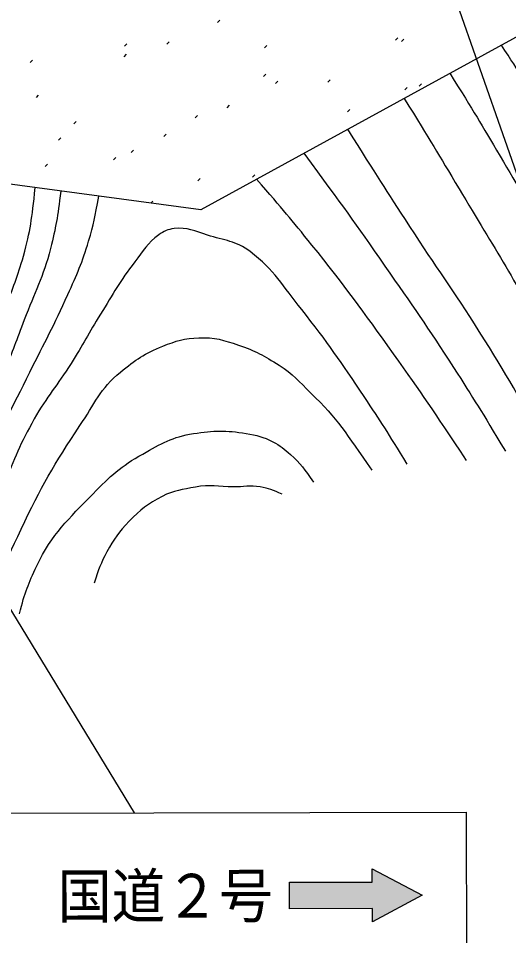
# Model space of a CAD drawing. Units: millimetres at full size, sheet at 1:1000; details may follow other scales. Extents: x 40000 to 680000, y 20000 to 380000.
# Drawn here: x 416178 to 430952, y 253760 to 281430 of the extents above; entities that cross this region are included whole.
import ezdxf
from ezdxf.enums import TextEntityAlignment as Align

# ---------------------------------------------------------------- set-up
doc = ezdxf.new("R2010")
doc.units = ezdxf.units.MM
doc.header["$LTSCALE"] = 1000
doc.layers.add('M-BGD', color=7, linetype='Continuous', lineweight=25)
doc.layers.add('M-STR-STRC', color=7, linetype='Continuous', lineweight=25)
doc.styles.add('ＭＳ ゴシック', font='')
doc.styles.get('ＭＳ ゴシック').set_extended_font_data('MS Gothic')

msp = doc.modelspace()

# ---------------------------------------------------------------- hatches: boundary and pattern name
at = {"layer": 'M-STR-STRC'}
msp.add_hatch(color=256, dxfattribs=at).paths.add_polyline_path([(426846, 254576), (426847, 254176), (428345, 254980), (426843, 255776), (426844, 255376), (424344, 255371), (424346, 254571)])

# ---------------------------------------------------------------- linework, layer by layer
at = {"layer": 'M-BGD'}
for p, q in [((422175, 281309), (422245, 281380)), ((419379, 280592), (419450, 280663)), ((420656, 280649), (420726, 280720)), ((423595, 280537), (423665, 280608)), ((427544, 280770), (427615, 280841)), ((427720, 280735), (427791, 280806)), ((419362, 280274), (419432, 280345)), ((416533, 280096), (416603, 280167)), ((423566, 279677), (423636, 279748)), ((423924, 279468), (423994, 279539)), ((425503, 279502), (425574, 279572)), ((427821, 279270), (427892, 279341)), ((428251, 279380), (428322, 279451)), ((416720, 279039), (416790, 279110)), ((422473, 278736), (422543, 278807)), ((426100, 278615), (426170, 278685)), ((421505, 278430), (421576, 278501)), ((417851, 278244), (417921, 278315)), ((417385, 277757), (417456, 277828)), ((420563, 277863), (420634, 277933)), ((419575, 277387), (419645, 277458)), ((416985, 276966), (417056, 277036)), ((419043, 277164), (419114, 277235)), ((423230, 276637), (423300, 276708)), ((421589, 276528), (421660, 276599)), ((420174, 275854), (420233, 275913))]:
    msp.add_line(p, q, dxfattribs=at)
msp.add_lwpolyline([(478831, 287008), (472404, 288033), (463644, 287012), (455755, 288496), (436552, 283822), (421675, 275652), (403961, 278034), (397407, 277303)], dxfattribs=at)
for points, knots in [([(437028, 268611), (436192, 270573), (435956, 271134), (435155, 272695), (434386, 274193), (433819, 274958), (433032, 276446), (432573, 277313), (432393, 277839), (431915, 278696), (431484, 279468), (431319, 279727), (430732, 280626)], [0, 0, 0, 0, 1, 1, 1, 2, 2, 2, 3, 3, 3, 4, 4, 4, 4]), ([(429181, 279774), (429925, 278582), (430115, 278258), (430694, 277275), (431774, 275440), (432340, 274387), (433319, 272496), (434122, 270948), (434375, 270433), (435303, 268495)], [0, 0, 0, 0, 1, 1, 1, 2, 2, 2, 3, 3, 3, 3]), ([(427803, 279017), (428614, 277705), (428820, 277361), (429458, 276291), (430553, 274454), (431211, 273447), (432180, 271541), (432801, 270319), (433008, 269898), (433690, 268373)], [0, 0, 0, 0, 1, 1, 1, 2, 2, 2, 3, 3, 3, 3]), ([(432216, 268322), (431216, 270097), (430948, 270582), (430066, 271988), (429279, 273245), (428779, 273910), (427973, 275155), (427235, 276294), (427004, 276660), (426107, 278086)], [0, 0, 0, 0, 1, 1, 1, 2, 2, 2, 3, 3, 3, 3]), ([(424784, 277359), (425978, 275726), (426292, 275300), (427224, 273957), (428046, 272774), (428512, 272114), (429290, 270902), (429917, 269925), (430116, 269601), (430853, 268374)], [0, 0, 0, 0, 1, 1, 1, 2, 2, 2, 3, 3, 3, 3]), ([(429685, 268093), (428646, 269657), (428368, 270075), (427481, 271315), (426551, 272616), (426031, 273348), (425026, 274592), (424389, 275379), (424174, 275640), (423358, 276576)], [0, 0, 0, 0, 1, 1, 1, 2, 2, 2, 3, 3, 3, 3]), ([(408428, 259112), (409021, 259858), (409195, 260084), (409630, 260746), (410119, 261492), (410340, 261944), (410756, 262733), (411261, 263690), (411510, 264244), (411975, 265221), (412359, 266029), (412524, 266505), (412934, 267300), (413302, 268012), (413560, 268383), (413950, 269082), (414381, 269855), (414645, 270277), (415040, 271069), (415352, 271696), (415517, 272053), (415778, 272703), (416019, 273302), (416157, 273639), (416331, 274261), (416550, 275048), (416575, 275361), (416689, 276323)], [0, 0, 0, 0, 1, 1, 1, 2, 2, 2, 3, 3, 3, 4, 4, 4, 5, 5, 5, 6, 6, 6, 7, 7, 7, 8, 8, 8, 9, 9, 9, 9]), ([(417455, 276220), (417358, 275412), (417314, 275153), (417146, 274486), (416928, 273617), (416671, 273171), (416354, 272333), (416124, 271728), (416010, 271383), (415745, 270792), (415359, 269932), (415075, 269482), (414619, 268657), (414242, 267976), (413963, 267630), (413621, 266931), (413425, 266528), (413336, 266292), (413179, 265873), (412908, 265154), (412816, 264730), (412534, 264017), (412280, 263375), (412083, 263039), (411777, 262420), (411399, 261657), (411262, 261412), (410761, 260489)], [0, 0, 0, 0, 1, 1, 1, 2, 2, 2, 3, 3, 3, 4, 4, 4, 5, 5, 5, 6, 6, 6, 7, 7, 7, 8, 8, 8, 9, 9, 9, 9]), ([(412558, 261625), (413405, 263673), (413621, 264189), (414291, 265838), (414624, 266657), (414786, 267126), (415140, 267935), (415631, 269060), (415984, 269655), (416524, 270757), (416972, 271671), (417255, 272167), (417668, 273096), (417943, 273714), (418106, 274061), (418295, 274711), (418447, 275232), (418489, 275428), (418602, 276065)], [0, 0, 0, 0, 1, 1, 1, 2, 2, 2, 3, 3, 3, 4, 4, 4, 5, 5, 5, 6, 6, 6, 6]), ([(427898, 267978), (427294, 268967), (427124, 269233), (426600, 270019), (425900, 271069), (425500, 271655), (424716, 272644), (424149, 273358), (423893, 273839), (423168, 274393), (422738, 274721), (422390, 274726), (421874, 274891), (421494, 275012), (421268, 275136), (420872, 275088), (420679, 275064), (420567, 275015), (420409, 274901), (420063, 274653), (419950, 274419), (419688, 274084), (419234, 273503), (419041, 273132), (418653, 272505), (418296, 271931), (418126, 271591), (417766, 271020), (417348, 270357), (417046, 270028), (416657, 269348), (416232, 268606), (416072, 268148), (415734, 267362), (415300, 266352), (415095, 265771), (414702, 264745), (414311, 263726), (414191, 263399), (413725, 262128)], [0, 0, 0, 0, 1, 1, 1, 2, 2, 2, 3, 3, 3, 4, 4, 4, 5, 5, 5, 6, 6, 6, 7, 7, 7, 8, 8, 8, 9, 9, 9, 10, 10, 10, 11, 11, 11, 12, 12, 12, 13, 13, 13, 13]), ([(415017, 262796), (415524, 264326), (415686, 264802), (416261, 266025), (416858, 267293), (417258, 267978), (418034, 269145), (418473, 269803), (418645, 270257), (419255, 270761), (419706, 271134), (419989, 271326), (420533, 271542), (420936, 271703), (421182, 271780), (421617, 271795), (422092, 271812), (422363, 271726), (422813, 271575), (423320, 271406), (423586, 271250), (424039, 270966), (424456, 270705), (424631, 270475), (424986, 270134), (425824, 269330), (426042, 268925), (426827, 267802)], [0, 0, 0, 0, 1, 1, 1, 2, 2, 2, 3, 3, 3, 4, 4, 4, 5, 5, 5, 6, 6, 6, 7, 7, 7, 8, 8, 8, 9, 9, 9, 9]), ([(416211, 263469), (416379, 264132), (416478, 264373), (416736, 264917), (417197, 265889), (417682, 266315), (418428, 267090), (418948, 267630), (419273, 267922), (419927, 268289), (420488, 268604), (420819, 268807), (421456, 268905), (422068, 268998), (422430, 269008), (423041, 268908), (423367, 268855), (423554, 268809), (423848, 268660), (424077, 268544), (424183, 268439), (424378, 268272), (424699, 267995), (424789, 267839), (425075, 267439)], [0, 0, 0, 0, 1, 1, 1, 2, 2, 2, 3, 3, 3, 4, 4, 4, 5, 5, 5, 6, 6, 6, 7, 7, 7, 8, 8, 8, 8]), ([(424130, 267075), (423845, 267202), (423733, 267248), (423462, 267296), (423152, 267351), (422970, 267295), (422655, 267294), (422210, 267293), (421952, 267377), (421515, 267292), (421117, 267214), (420876, 267196), (420514, 267011), (420079, 266789), (419856, 266608), (419515, 266258), (419205, 265940), (419060, 265728), (418849, 265338), (418659, 264987), (418605, 264834), (418462, 264392)], [0, 0, 0, 0, 1, 1, 1, 2, 2, 2, 3, 3, 3, 4, 4, 4, 5, 5, 5, 6, 6, 6, 7, 7, 7, 7])]:
    msp.add_open_spline(points, degree=3, knots=knots, dxfattribs=at)
at = {"layer": 'M-STR-STRC'}
for p, q in [((424922, 294696), (435231, 265160)), ((401387, 287495), (419672, 257460)), ((409672, 257438), (429672, 257483)), ((429672, 257483), (429694, 247483))]:
    msp.add_line(p, q, dxfattribs=at)
msp.add_lwpolyline([(428345, 254980), (426847, 254176), (426846, 254576), (424346, 254571), (424344, 255371), (426844, 255376), (426843, 255776)], close=True, dxfattribs=at)

# ---------------------------------------------------------------- texts
at = {"layer": 'M-STR-STRC', "style": 'ＭＳ ゴシック', "width": 0.9}
msp.add_text('５ｋｍ\u3000国道２号', height=1320, rotation=0.129, dxfattribs=at).set_placement((410885, 254940), align=Align.MIDDLE_LEFT)

doc.saveas('drawing.dxf')
